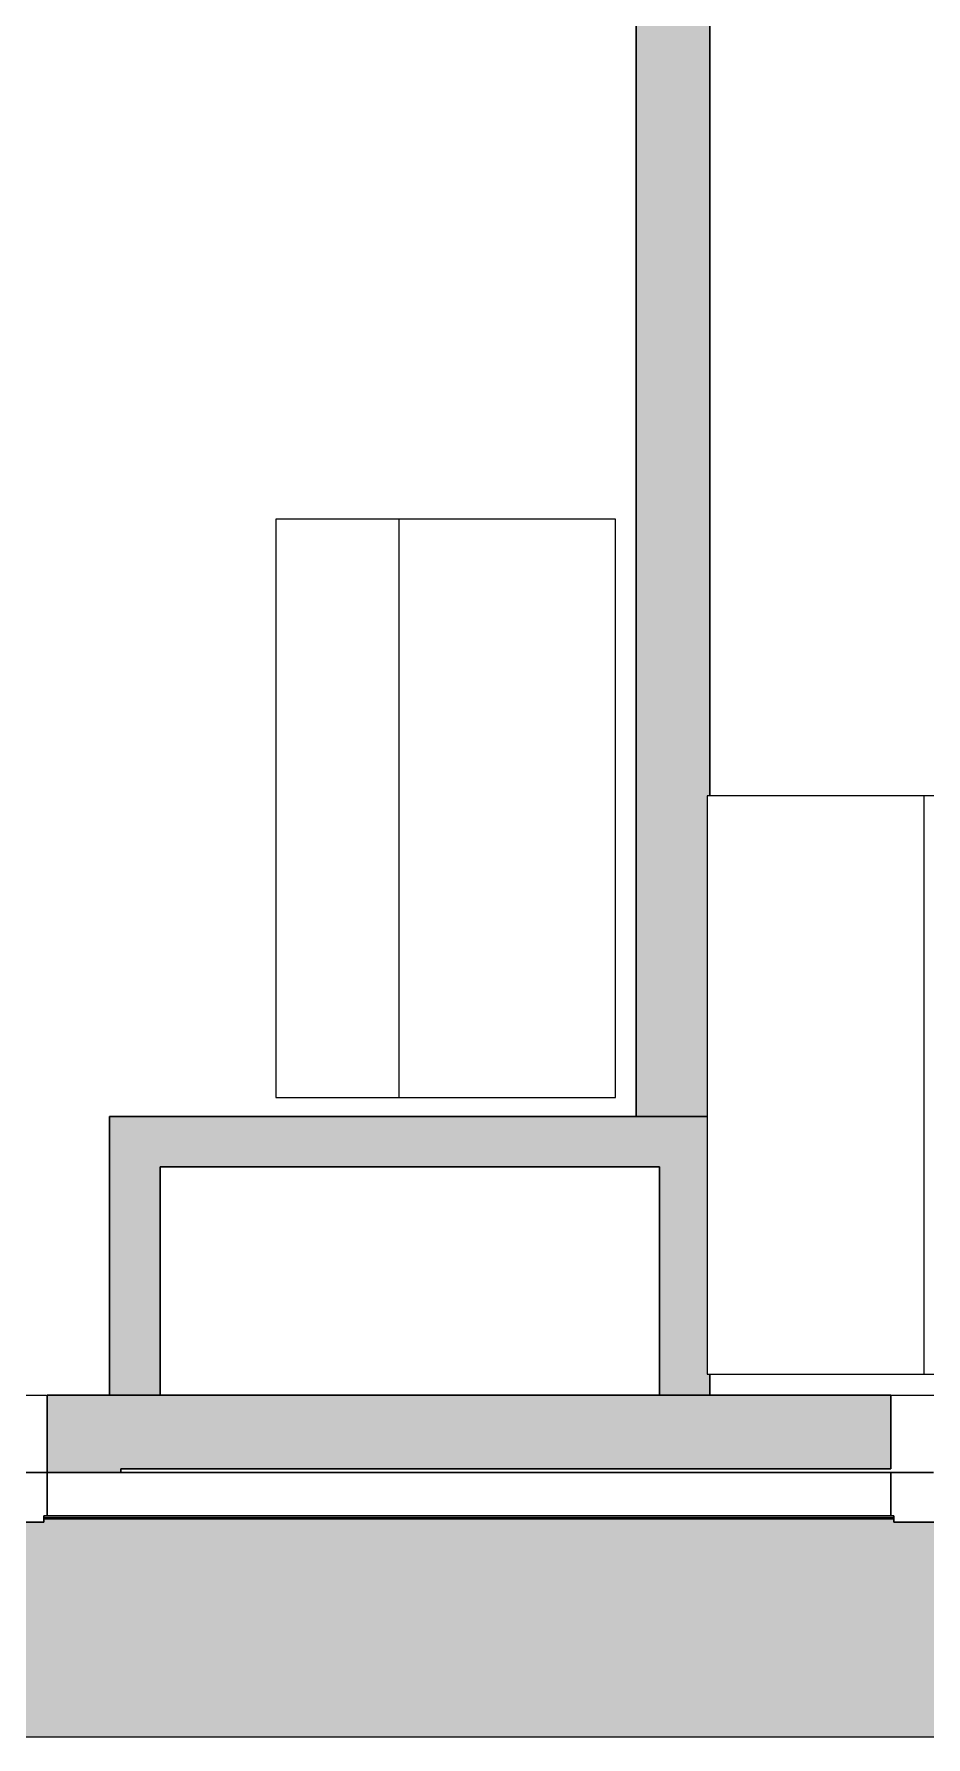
# Model space of a CAD drawing. Header units: millimetres. Extents: x 155927 to 326028, y -36033 to 97293.
# Drawn here: x 208416 to 209650, y 8897 to 11252 of the extents above; entities that cross this region are included whole.
import ezdxf

# ---------------------------------------------------------------- set-up
doc = ezdxf.new("R2010")
doc.units = ezdxf.units.MM
doc.header["$MEASUREMENT"] = 0
for name, color, linetype, lineweight in [('A-GLAZ', 7, 'CONTINUOUS', 9), ('A-WALL-PATT', 7, 'CONTINUOUS', 9), ('I-FURN', 8, 'CONTINUOUS', 9), ('I-WALL', 7, 'CONTINUOUS', 9)]:
    doc.layers.add(name, color=color, linetype=linetype, lineweight=lineweight)

msp = doc.modelspace()

# ---------------------------------------------------------------- hatches: boundary and pattern name
at = {"layer": 'A-GLAZ'}
h = msp.add_hatch(color=256, dxfattribs=at)
h.paths.add_polyline_path([(213567.8, 9198.3), (213567.8, 9200.4), (213563.5, 9200.4), (213563.5, 9198.3)], flags=0)
h.paths.add_polyline_path([(212172.2, 9198.3), (212172.2, 9200.4), (210996.5, 9200.4), (210996.5, 9198.3), (212162.5, 9198.3)], flags=0)
h.paths.add_polyline_path([(209605.2, 9198.3), (209605.2, 9200.4), (208429.5, 9200.4), (208429.5, 9198.3), (209595.5, 9198.3)], flags=0)
h.paths.add_polyline_path([(207033.8, 9198.3), (207038.2, 9198.3), (207038.2, 9200.4), (207033.8, 9200.4)], flags=0)
msp.add_hatch(color=256, dxfattribs=at).paths.add_polyline_path([(213667.8, 8896.6), (213667.8, 8933.6), (213567.8, 8933.6), (213567.8, 9198.3), (213563.5, 9198.3), (213563.5, 9193.6), (212172.2, 9193.6), (212172.2, 9198.3), (210996.5, 9198.3), (210996.5, 9193.6), (209605.2, 9193.6), (209605.2, 9198.3), (208429.5, 9198.3), (208429.5, 9193.6), (207038.2, 9193.6), (207038.2, 9198.3), (207033.8, 9198.3), (207033.8, 8896.6), (213567.8, 8896.6)], flags=0)
at = {"layer": 'A-WALL-PATT'}
for points in [[(209347, 9755), (209347, 10198.6), (209350.8, 10198.6), (209350.8, 13505.6), (209248.8, 13505.6), (209248.8, 9755)], [(209280.8, 9685), (209280.8, 9755), (208520.2, 9755), (208520.2, 9685), (209039.5, 9685)], [(209350.8, 9369.6), (209350.8, 9398.6), (209347, 9398.6), (209347, 9755), (209280.8, 9755), (209280.8, 9369.6), (209347, 9369.6)], [(208590.2, 9369.6), (208590.2, 9685), (208520.2, 9685), (208520.2, 9369.6)], [(209498.8, 9267.6), (209498.8, 9369.6), (208433.8, 9369.6), (208433.8, 9267.6), (209039.5, 9267.6)], [(209600.8, 9267.6), (209600.8, 9369.6), (209498.8, 9369.6), (209498.8, 9267.6)], [(208535.8, 9262.5), (208535.8, 9267.6), (208433.8, 9267.6), (208433.8, 9262.5)]]:
    msp.add_hatch(color=256, dxfattribs=at).paths.add_polyline_path(points, flags=0)

# ---------------------------------------------------------------- linework, layer by layer
at = {"layer": 'A-GLAZ', "lineweight": 30}
for p, q in [((208433.8, 9262.5), (208374.6, 9262.5)), ((208433.8, 9262.5), (208433.8, 9202.6)), ((208433.8, 9202.6), (208433.8, 9262.5)), ((209600.8, 9262.5), (208535.8, 9262.5)), ((209600.8, 9202.6), (209600.8, 9262.5)), ((209660, 9262.5), (209600.8, 9262.5)), ((209600.8, 9262.5), (209600.8, 9202.6)), ((208368.6, 9193.6), (208429.5, 9193.6)), ((208429.5, 9193.6), (208429.5, 9202.6)), ((208429.5, 9202.6), (208433.8, 9202.6)), ((208433.8, 9202.6), (209600.8, 9202.6)), ((209600.8, 9202.6), (209605.2, 9202.6)), ((209605.2, 9202.6), (209605.2, 9193.6)), ((209605.2, 9193.6), (209666, 9193.6))]:
    msp.add_line(p, q, dxfattribs=at)
at = {"layer": 'A-GLAZ'}
for p, q in [((208429.5, 9200.4), (209605.2, 9200.4)), ((208429.5, 9198.3), (209605.2, 9198.3)), ((207033.8, 8896.6), (213667.8, 8896.6))]:
    msp.add_line(p, q, dxfattribs=at)
at = {"layer": 'I-FURN'}
for p, q in [((208920.3, 10581), (208750.3, 10581)), ((208750.3, 10581), (208750.3, 9781)), ((209220.3, 10581), (208920.3, 10581)), ((208920.3, 10581), (208920.3, 9781)), ((209220.3, 9781), (209220.3, 10581)), ((209347, 10198.6), (209347, 9398.6)), ((209647, 10198.6), (209347, 10198.6)), ((209647, 9398.6), (209647, 10198.6)), ((209817, 10198.6), (209647, 10198.6)), ((208750.3, 9781), (208920.3, 9781)), ((208920.3, 9781), (209220.3, 9781)), ((209347, 9398.6), (209647, 9398.6)), ((209647, 9398.6), (209817, 9398.6))]:
    msp.add_line(p, q, dxfattribs=at)
at = {"layer": 'I-WALL', "lineweight": 30}
for p, q in [((209248.8, 13505.6), (209248.8, 9755)), ((209350.8, 10198.6), (209350.8, 13505.6)), ((209280.8, 9755), (208520.2, 9755)), ((208520.2, 9755), (208520.2, 9685)), ((209248.8, 9755), (209347, 9755)), ((209347, 9755), (209280.8, 9755)), ((208520.2, 9685), (208520.2, 9369.6)), ((208590.2, 9685), (209280.8, 9685)), ((208590.2, 9369.6), (208590.2, 9685)), ((209280.8, 9685), (209280.8, 9369.6)), ((209350.8, 9369.6), (209350.8, 9398.6)), ((209498.8, 9369.6), (208433.8, 9369.6)), ((208433.8, 9369.6), (208433.8, 9267.6)), ((208520.2, 9369.6), (208590.2, 9369.6)), ((209280.8, 9369.6), (209350.8, 9369.6)), ((209600.8, 9369.6), (209498.8, 9369.6)), ((209600.8, 9267.6), (209600.8, 9369.6)), ((208433.8, 9267.6), (208433.8, 9262.5)), ((208433.8, 9262.5), (208535.8, 9262.5)), ((208535.8, 9267.6), (209498.8, 9267.6)), ((208535.8, 9262.5), (208535.8, 9267.6)), ((209498.8, 9267.6), (209600.8, 9267.6))]:
    msp.add_line(p, q, dxfattribs=at)
at = {"layer": 'I-WALL'}
for p, q in [((207923.3, 9369.6), (208432.9, 9369.6)), ((209600.8, 9369.6), (211000.8, 9369.6))]:
    msp.add_line(p, q, dxfattribs=at)

doc.saveas('drawing.dxf')
